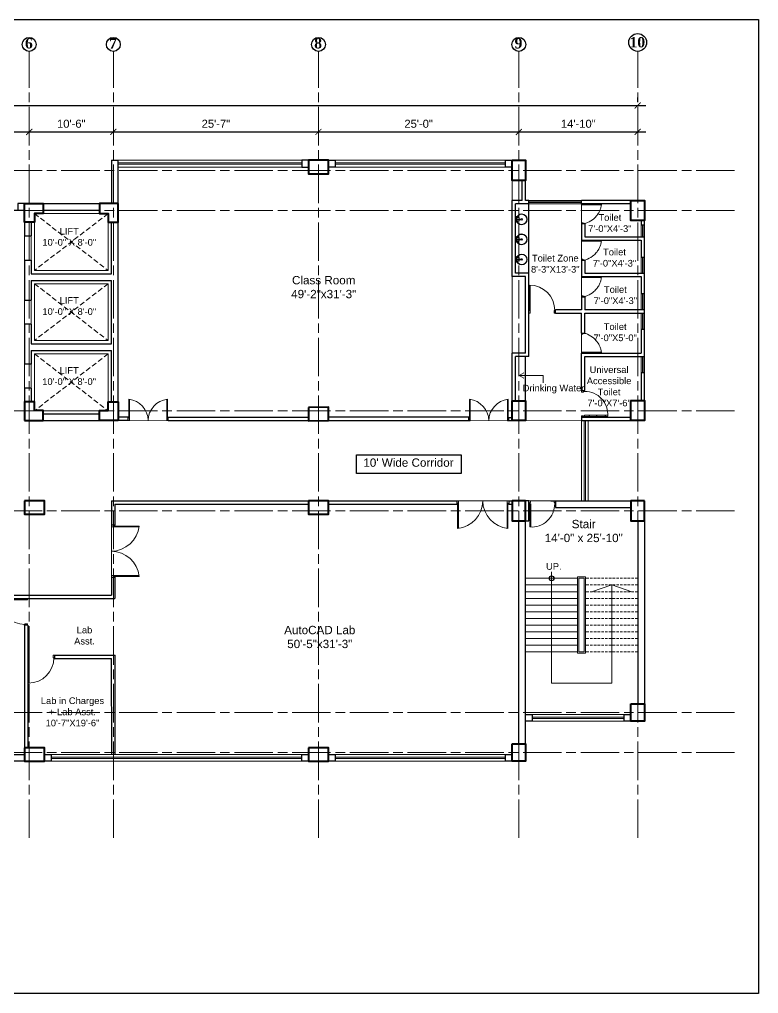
# Model space of a CAD drawing. Header units: inches. Extents: x -12 to 20935469, y -1604 to 24729220.
# Drawn here: x 20825132 to 20826238, y 24712181 to 24713639 of the extents above; entities that cross this region are included whole.
import ezdxf
from ezdxf import colors
from ezdxf.entities.mleader import LeaderData, LeaderLine
from ezdxf.math import Vec2, Vec3

# ---------------------------------------------------------------- set-up
doc = ezdxf.new("R2010")
doc.units = ezdxf.units.IN
doc.header["$LTSCALE"] = 0.03
doc.header["$MEASUREMENT"] = 0
doc.header["$PDMODE"] = 32
doc.header["$PDSIZE"] = 15
doc.linetypes.add('ACAD_ISO08W100', pattern=[36, 24, -3, 6, -3])
doc.linetypes.add('DASHED2', pattern=[0.375, 0.25, -0.125])
for name, color, linetype, lineweight in [('column', 1, 'Continuous', 40), ('Dim Line', 252, 'Continuous', 13), ('Door', 7, 'Continuous', 18), ('Dot', 253, 'Continuous', 0), ('Gas', 21, 'Continuous', 5), ('Glass Line', 252, 'Continuous', 9), ('Grid Line', 252, 'Continuous', 18), ('Hatch', 253, 'Continuous', 15), ('Main Wall', 7, 'Continuous', 30), ('RAIL', 23, 'Continuous', 13), ('STAIR', 46, 'Continuous', 15), ('TOILET FIXTURE', 142, 'Continuous', 5), ('wind.', 150, 'Continuous', 20)]:
    doc.layers.add(name, color=color, linetype=linetype, lineweight=lineweight)
doc.layers.add('FUR', color=251, linetype='Continuous')
doc.layers.add('TEXT', color=7, linetype='Continuous')
doc.styles.add('2', font='swisscl.ttf')
doc.styles.add('RomanS', font='arial.ttf', dxfattribs={"height": 12})
doc.styles.get("Standard").update_dxf_attribs({"font": 'timesbd.ttf'})
doc.dimstyles.new('Aec_Arch_I', dxfattribs={"dimscale": 96, "dimtxt": 12, "dimasz": 0.09375, "dimexe": 0.125, "dimexo": 0.125, "dimgap": 0.0625, "dimtad": 1, "dimdec": 0, "dimzin": 3, "dimdsep": 46, "dimlunit": 4, "dimtxsty": 'RomanS', "dimblk1": 'ARCHTICK', "dimblk2": 'ARCHTICK', "dimsah": 1, "dimcen": 0.09375, "dimdle": 0.125, "dimadec": 0, "dimazin": 0, "dimtfac": 0.75, "dimtdec": 0, "dimtmove": 2, "dimatfit": 3, "dimldrblk": 'ARCHTICK', "dimfxl": 1, "dimfrac": 1, "dimtolj": 1, "dimtzin": 0, "dimarcsym": 0})

# ---------------------------------------------------------------- blocks, each defined once
blk = doc.blocks.new('_ArchTick')
at = {"color": 0, "linetype": 'ByBlock', "lineweight": 35, "const_width": 0.15}
blk.add_lwpolyline([(-0.5, -0.5), (0.5, 0.5)], dxfattribs=at)
blk = doc.blocks.new('*D21')
at = {"layer": 'Defpoints', "color": 0, "transparency": 16777216}
for p in [(20831844.3, 24724578.2), (20832040.8, 24724578.2), (20832040.8, 24724578.2)]:
    blk.add_point(p, dxfattribs=at)
at = {"layer": 'Dim Line', "color": 0, "lineweight": -2, "transparency": 16777216}
for p, q in [((20831832.3, 24724578.2), (20832052.8, 24724578.2)), ((20831844.3, 24724566.2), (20831844.3, 24724566.2)), ((20832040.8, 24724566.2), (20832040.8, 24724566.2))]:
    blk.add_line(p, q, dxfattribs=at)
at = {"layer": 'Dim Line', "color": 0, "lineweight": -2, "transparency": 16777216, "xscale": 9, "yscale": 9, "zscale": 9, "rotation": 180}
blk.add_blockref('_ArchTick', (20831844.3, 24724578.2), dxfattribs=at)
at = {"layer": 'Dim Line', "color": 0, "lineweight": -2, "transparency": 16777216, "xscale": 9, "yscale": 9, "zscale": 9}
blk.add_blockref('_ArchTick', (20832040.8, 24724578.2), dxfattribs=at)
at = {"layer": 'Dim Line', "color": 0, "transparency": 16777216, "insert": (20831942.5, 24724590.3), "char_height": 12, "attachment_point": 5, "style": 'RomanS'}
blk.add_mtext('\\A1;16\'-5"', dxfattribs=at)
blk = doc.blocks.new('*D22')
at = {"layer": 'Defpoints', "color": 0, "transparency": 16777216}
for p in [(20832040.8, 24724578.2), (20832166.8, 24724578.2), (20832166.8, 24724578.2)]:
    blk.add_point(p, dxfattribs=at)
at = {"layer": 'Dim Line', "color": 0, "lineweight": -2, "transparency": 16777216}
for p, q in [((20832028.8, 24724578.2), (20832178.8, 24724578.2)), ((20832040.8, 24724566.2), (20832040.8, 24724566.2)), ((20832166.8, 24724566.2), (20832166.8, 24724566.2))]:
    blk.add_line(p, q, dxfattribs=at)
at = {"layer": 'Dim Line', "color": 0, "lineweight": -2, "transparency": 16777216, "xscale": 9, "yscale": 9, "zscale": 9, "rotation": 180}
blk.add_blockref('_ArchTick', (20832040.8, 24724578.2), dxfattribs=at)
at = {"layer": 'Dim Line', "color": 0, "lineweight": -2, "transparency": 16777216, "xscale": 9, "yscale": 9, "zscale": 9}
blk.add_blockref('_ArchTick', (20832166.8, 24724578.2), dxfattribs=at)
at = {"layer": 'Dim Line', "color": 0, "transparency": 16777216, "insert": (20832103.8, 24724590.3), "char_height": 12, "attachment_point": 5, "style": 'RomanS'}
blk.add_mtext('\\A1;10\'-6"', dxfattribs=at)
blk = doc.blocks.new('*D23')
at = {"layer": 'Defpoints', "color": 0, "transparency": 16777216}
for p in [(20832166.8, 24724578.2), (20832473.8, 24724578.2), (20832473.8, 24724578.2)]:
    blk.add_point(p, dxfattribs=at)
at = {"layer": 'Dim Line', "color": 0, "lineweight": -2, "transparency": 16777216}
for p, q in [((20832154.8, 24724578.2), (20832485.8, 24724578.2)), ((20832166.8, 24724566.2), (20832166.8, 24724566.2)), ((20832473.8, 24724566.2), (20832473.8, 24724566.2))]:
    blk.add_line(p, q, dxfattribs=at)
at = {"layer": 'Dim Line', "color": 0, "lineweight": -2, "transparency": 16777216, "xscale": 9, "yscale": 9, "zscale": 9, "rotation": 180}
blk.add_blockref('_ArchTick', (20832166.8, 24724578.2), dxfattribs=at)
at = {"layer": 'Dim Line', "color": 0, "lineweight": -2, "transparency": 16777216, "xscale": 9, "yscale": 9, "zscale": 9}
blk.add_blockref('_ArchTick', (20832473.8, 24724578.2), dxfattribs=at)
at = {"layer": 'Dim Line', "color": 0, "transparency": 16777216, "insert": (20832320.3, 24724590.3), "char_height": 12, "attachment_point": 5, "style": 'RomanS'}
blk.add_mtext('\\A1;25\'-7"', dxfattribs=at)
blk = doc.blocks.new('*D10')
at = {"layer": 'Defpoints', "color": 0, "transparency": 16777216}
for p in [(20832473.8, 24724578.2), (20832773.8, 24724578.2), (20832773.8, 24724578.2)]:
    blk.add_point(p, dxfattribs=at)
at = {"layer": 'Dim Line', "color": 0, "lineweight": -2, "transparency": 16777216}
blk.add_line((20832461.8, 24724578.2), (20832785.8, 24724578.2), dxfattribs=at)
at = {"layer": 'Dim Line', "color": 0, "lineweight": -2, "transparency": 16777216, "xscale": 9, "yscale": 9, "zscale": 9, "rotation": 180}
blk.add_blockref('_ArchTick', (20832473.8, 24724578.2), dxfattribs=at)
at = {"layer": 'Dim Line', "color": 0, "lineweight": -2, "transparency": 16777216, "xscale": 9, "yscale": 9, "zscale": 9}
blk.add_blockref('_ArchTick', (20832773.8, 24724578.2), dxfattribs=at)
at = {"layer": 'Dim Line', "color": 0, "transparency": 16777216, "insert": (20832623.8, 24724590.3), "char_height": 12, "attachment_point": 5, "style": 'RomanS'}
blk.add_mtext('\\A1;25\'-0"', dxfattribs=at)
blk = doc.blocks.new('*D11')
at = {"layer": 'Defpoints', "color": 0, "transparency": 16777216}
for p in [(20832773.8, 24724578.2), (20832951.8, 24724578.2), (20832951.8, 24724578.2)]:
    blk.add_point(p, dxfattribs=at)
at = {"layer": 'Dim Line', "color": 0, "lineweight": -2, "transparency": 16777216}
for p, q in [((20832761.8, 24724578.2), (20832963.8, 24724578.2)), ((20832951.8, 24724566.2), (20832951.8, 24724566.2))]:
    blk.add_line(p, q, dxfattribs=at)
at = {"layer": 'Dim Line', "color": 0, "lineweight": -2, "transparency": 16777216, "xscale": 9, "yscale": 9, "zscale": 9, "rotation": 180}
blk.add_blockref('_ArchTick', (20832773.8, 24724578.2), dxfattribs=at)
at = {"layer": 'Dim Line', "color": 0, "lineweight": -2, "transparency": 16777216, "xscale": 9, "yscale": 9, "zscale": 9}
blk.add_blockref('_ArchTick', (20832951.8, 24724578.2), dxfattribs=at)
at = {"layer": 'Dim Line', "color": 0, "transparency": 16777216, "insert": (20832862.8, 24724590.3), "char_height": 12, "attachment_point": 5, "style": 'RomanS'}
blk.add_mtext('\\A1;14\'-10"', dxfattribs=at)
blk = doc.blocks.new('*D13')
at = {"layer": 'Defpoints', "color": 0, "transparency": 16777216}
for p in [(20830948.3, 24724610.7), (20832951.8, 24724617.8), (20832951.8, 24724610.7)]:
    blk.add_point(p, dxfattribs=at)
at = {"layer": 'Dim Line', "color": 0, "lineweight": -2, "transparency": 16777216}
for p, q in [((20830948.3, 24724622.7), (20830948.3, 24724629.8)), ((20832951.8, 24724622.7), (20832951.8, 24724629.8)), ((20830936.3, 24724617.8), (20832963.8, 24724617.8))]:
    blk.add_line(p, q, dxfattribs=at)
at = {"layer": 'Dim Line', "color": 0, "lineweight": -2, "transparency": 16777216, "xscale": 9, "yscale": 9, "zscale": 9, "rotation": 180}
blk.add_blockref('_ArchTick', (20830948.3, 24724617.8), dxfattribs=at)
at = {"layer": 'Dim Line', "color": 0, "lineweight": -2, "transparency": 16777216, "xscale": 9, "yscale": 9, "zscale": 9}
blk.add_blockref('_ArchTick', (20832951.8, 24724617.8), dxfattribs=at)
at = {"layer": 'Dim Line', "color": 0, "transparency": 16777216, "insert": (20831950, 24724629.9), "char_height": 12, "attachment_point": 5, "style": 'RomanS'}
blk.add_mtext('\\A1;166\'-11"', dxfattribs=at)
blk = doc.blocks.new('Door_45')
at = {"layer": 'Door'}
for p, q in [((1.5, 5), (1.5, 44)), ((1.5, 40), (2.2, 40)), ((2.2, 40), (2.2, 39.5)), ((2.2, 39.5), (2.7, 39.5)), ((2.7, 39.5), (2.7, 40)), ((2.7, 40), (3.5, 40)), ((3.5, 44), (3.5, 5)), ((1.5, 25.8), (2.2, 25.8)), ((2.2, 25.8), (2.2, 25.3)), ((2.2, 25.3), (2.7, 25.3)), ((2.7, 25.8), (3.5, 25.8)), ((2.7, 25.3), (2.7, 25.8)), ((0, 0), (0, 5)), ((0, 5), (1.5, 5)), ((1.5, 12.6), (2.2, 12.6)), ((3.5, 5), (1.5, 5)), ((1.5, 5), (1.5, 3)), ((1.5, 3), (2.5, 3)), ((2.2, 12.6), (2.2, 13.1)), ((2.2, 13.1), (2.7, 13.1)), ((2.5, 3), (2.5, 0)), ((2.7, 13.1), (2.7, 12.6)), ((2.7, 12.6), (3.5, 12.6)), ((42.5, 3), (42.5, 0)), ((43.5, 3), (42.5, 3)), ((45, 5), (43.5, 5)), ((43.5, 5), (43.5, 3)), ((45, 0), (45, 5)), ((2.5, 0), (0, 0)), ((42.5, 0), (45, 0))]:
    blk.add_line(p, q, dxfattribs=at)
blk.add_arc((4.7, 5.3), 38.8, 359.6233, 94.6685, dxfattribs=at)
blk = doc.blocks.new('sssss-flat-876')
at = {"layer": 'Door', "linetype": 'Continuous', "ltscale": 3}
blk.add_line((3666.5, 84027.2), (3666.5, 84055.7), dxfattribs=at)
at = {"layer": 'Door', "linetype": 'Continuous', "ltscale": 3, "extrusion": (-7.21527e-09, -3.35624e-18, 1), "elevation": 0}
for points in [[(3666.5, 84057.2), (3666.5, 84055.7), (3668.4, 84055.7), (3668.4, 84056.5), (3670.2, 84056.5), (3670.2, 84057.2)], [(3668.4, 84055.7), (3696.2, 84055.7), (3696.2, 84056.5), (3668.4, 84056.5)]]:
    blk.add_lwpolyline(points, close=True, dxfattribs=at)
at = {"layer": 'Door', "linetype": 'Continuous', "ltscale": 3, "flags": 128}
blk.add_lwpolyline([(3670.2, 84027.2, 0.04096), (3675.5, 84028.9, 0.082496), (3684.9, 84034.8, 0.052187), (3689.7, 84040, 0.043988), (3692.9, 84045, 0.036571), (3694.8, 84049.6, 0.034751), (3695.9, 84054.2, 0.011435), (3696.2, 84055.7)], format="xyb", dxfattribs=at)
at = {"layer": 'Door', "linetype": 'Continuous', "ltscale": 3}
blk.add_lwpolyline([(3666.5, 84027.2), (3666.5, 84028.7), (3668.4, 84028.7), (3668.4, 84027.9), (3670.2, 84027.9), (3670.2, 84027.2)], close=True, dxfattribs=at)
blk = doc.blocks.new('7-flat-72')
at = {"layer": 'Glass Line', "color": 8, "ltscale": 20}
for p, q in [((-64478.7, 376960.5), (-64480.3, 376960.5)), ((-64480.3, 376959.5), (-64480.3, 376960.5)), ((-64480.3, 376959.5), (-64480.3, 376960.5)), ((-64478.7, 376959.5), (-64480.3, 376959.5)), ((-64480.3, 376959.1), (-64480.3, 376959.4)), ((-64478.7, 376959.4), (-64480.3, 376959.4)), ((-64478.7, 376959.1), (-64480.3, 376959.1)), ((-64480.2, 376959.4), (-64480.2, 376959.5)), ((-64480.1, 376959.5), (-64480.1, 376960.5)), ((-64479.9, 376959.5), (-64479.9, 376960.5)), ((-64479.5, 376959.5), (-64479.5, 376960.5)), ((-64479.1, 376959.5), (-64479.1, 376960.5)), ((-64478.9, 376959.5), (-64478.9, 376960.5)), ((-64478.9, 376959.4), (-64478.9, 376959.5)), ((-64478.8, 376959.5), (-64478.8, 376960.5)), ((-64478.7, 376959.5), (-64478.7, 376960.5)), ((-64478.7, 376959.1), (-64478.7, 376959.4)), ((-64475.1, 376959.4), (-64476.9, 376959.4)), ((-64476.9, 376959.1), (-64476.9, 376959.4)), ((-64475.1, 376959.1), (-64476.9, 376959.1)), ((-64476.6, 376959.4), (-64476.6, 376966.6)), ((-64475.5, 376966.6), (-64476.6, 376966.6)), ((-64475.5, 376959.4), (-64475.5, 376966.6)), ((-64475.1, 376959.1), (-64475.1, 376959.4)), ((-64473.3, 376960.5), (-64471.7, 376960.5)), ((-64473.3, 376959.5), (-64473.3, 376960.5)), ((-64473.3, 376959.5), (-64473.3, 376960.5)), ((-64473.3, 376959.5), (-64471.7, 376959.5)), ((-64473.3, 376959.1), (-64473.3, 376959.4)), ((-64473.3, 376959.4), (-64471.7, 376959.4)), ((-64473.3, 376959.1), (-64471.7, 376959.1)), ((-64473.1, 376959.5), (-64473.1, 376960.5)), ((-64473.1, 376959.4), (-64473.1, 376959.5)), ((-64472.9, 376959.5), (-64472.9, 376960.5)), ((-64472.5, 376959.5), (-64472.5, 376960.5)), ((-64472.1, 376959.5), (-64472.1, 376960.5)), ((-64471.9, 376959.5), (-64471.9, 376960.5)), ((-64471.9, 376959.4), (-64471.9, 376959.5)), ((-64471.8, 376959.5), (-64471.8, 376960.5)), ((-64471.7, 376959.5), (-64471.7, 376960.5)), ((-64471.7, 376959.1), (-64471.7, 376959.4))]:
    blk.add_line(p, q, dxfattribs=at)
blk.add_circle((-64476, 376968.4, 0), 1.08, dxfattribs=at)
for radius, start, end in [(8.1, 273.8334, 266.1883), (7.55, 274.115, 265.9068)]:
    blk.add_arc((-64476, 376968.4, 0), radius, start, end, dxfattribs=at)
blk = doc.blocks.new('SFSFSFS-flat-72')
at = {"layer": 'TOILET FIXTURE', "ltscale": 0.2}
blk.add_lwpolyline([(-3918.5, -3608.1), (-3918.5, -3602.7), (-3923.9, -3602.7), (-3923.9, -3608.1)], close=True, dxfattribs=at)
at = {"layer": 'TOILET FIXTURE', "ltscale": 20}
blk.add_blockref('7-flat-72', (60554.8, -380567.2), dxfattribs=at)
blk = doc.blocks.new('$D40')
at = {"layer": 'Door'}
for p, q in [((1, 4), (1, 42)), ((2, 0), (2, 42)), ((1, 5), (0, 5)), ((2, 0), (0, 0)), ((2, 4), (1, 4)), ((39, 4), (38, 4)), ((38, 4), (38, 0)), ((40, 0), (38, 0)), ((40, 5), (39, 5)), ((39, 5), (39, 4))]:
    blk.add_line(p, q, dxfattribs=at)
blk.add_arc((1, 4), 38, 0, 90, dxfattribs=at)
blk = doc.blocks.new('A$C36295410')
at = {"layer": 'Door'}
for p, q in [((1, 4), (1, 32)), ((2, 0), (2, 32)), ((58, 0), (58, 32)), ((59, 4), (59, 32)), ((1, 5), (0, 5)), ((2, 4), (1, 4)), ((58, 4), (59, 4)), ((59, 5), (60, 5)), ((2, 0), (0, 0)), ((58, 0), (60, 0))]:
    blk.add_line(p, q, dxfattribs=at)
for centre, start, end in [((-2.5, -0.3), 0.5906, 83.7783), ((62.5, -0.3), 96.2217, 179.4094)]:
    blk.add_arc(centre, 32.5, start, end, dxfattribs=at)
blk = doc.blocks.new('fff')
at = {"layer": 'Grid Line', "color": 252, "linetype": 'ACAD_ISO08W100', "lineweight": 9, "ltscale": 80, "true_color": 0x939598}
for p, q in [((20832040.8, 24723521.1), (20832040.8, 24724698.8)), ((20832166.8, 24723521.1), (20832166.8, 24724698.8)), ((20832473.8, 24723521.1), (20832473.8, 24724698.8)), ((20832773.8, 24723521.1), (20832773.8, 24724698.8)), ((20832951.8, 24723521.1), (20832951.8, 24724698.8)), ((20833096.9, 24724520.6), (20830726.1, 24724520.6)), ((20833096.9, 24724460.6), (20830726.1, 24724460.6)), ((20833096.9, 24724160.7), (20830726.1, 24724160.7)), ((20833096.9, 24724010.7), (20830726.1, 24724010.7)), ((20833096.9, 24723708.7), (20830726.1, 24723708.7)), ((20833096.9, 24723648.8), (20830726.1, 24723648.8))]:
    blk.add_line(p, q, dxfattribs=at)
at = {"layer": 'Dim Line'}
for base, p1, p2, picture, middle in [((20832951.7523, 24724617.8128), (20830948.3088, 24724610.7482), (20832951.7523, 24724610.7482), '*D13', (20831950.0306, 24724629.9397)), ((20832040.7792, 24724578.1666), (20831844.25, 24724578.1666), (20832040.7792, 24724578.1666), '*D21', (20831942.5146, 24724590.2934)), ((20832166.8, 24724578.2), (20832040.8, 24724578.2), (20832166.8, 24724578.2), '*D22', (20832103.8, 24724590.3)), ((20832473.8, 24724578.2), (20832166.8, 24724578.2), (20832473.8, 24724578.2), '*D23', (20832320.3, 24724590.3)), ((20832773.8, 24724578.2), (20832473.8, 24724578.2), (20832773.8, 24724578.2), '*D10', (20832623.8, 24724590.3)), ((20832951.8, 24724578.2), (20832773.8, 24724578.2), (20832951.8, 24724578.2), '*D11', (20832862.8, 24724590.3))]:
    dim = blk.add_linear_dim(base=base, p1=p1, p2=p2, dimstyle='Aec_Arch_I', dxfattribs=at)
    dim.commit()
    dim.dimension.update_dxf_attribs({"geometry": picture, "text_midpoint": middle})

msp = doc.modelspace()

# ---------------------------------------------------------------- linework, layer by layer
for p, q in [((20826067.3, 24713368.2), (20826067.3, 24713368.2)), ((20825894.3, 24713259), (20825894.3, 24713363.2)), ((20825889.3, 24713068.3), (20825889.3, 24713134.4)), ((20825978.3, 24713043.5), (20825973.3, 24713043.5)), ((20825927.1, 24712918.4), (20826029.3, 24712918.4)), ((20825274.4, 24712881.8), (20825269.4, 24712881.8))]:
    msp.add_line(p, q)
msp.add_lwpolyline([(20825636.4, 24712987.4), (20825793, 24712987.4), (20825793, 24712959.3), (20825636.4, 24712959.3)], close=True)
msp.add_circle((20825928.4, 24712802.3), 3.61)
at = {"layer": 'column', "lineweight": 40, "ltscale": 20}
for points in [[(20825564.4, 24713428.2), (20825564.4, 24713408.2), (20825594.4, 24713408.2), (20825594.4, 24713428.2)], [(20825869.3, 24713428.2), (20825889.3, 24713428.2), (20825889.3, 24713398.2), (20825869.3, 24713398.2)], [(20826047.3, 24713368.2), (20826067.3, 24713368.2), (20826067.3, 24713338.2), (20826047.3, 24713338.2)], [(20825869.3, 24713068.3), (20825889.3, 24713068.3), (20825889.3, 24713038.4), (20825869.3, 24713038.4)], [(20826047.3, 24713068.4), (20826067.3, 24713068.4), (20826067.3, 24713038.4), (20826047.3, 24713038.4)], [(20825564.4, 24713058.3), (20825564.4, 24713038.3), (20825594.4, 24713038.4), (20825594.4, 24713058.4)], [(20825139.4, 24712918.4), (20825139.4, 24712898.4), (20825169.4, 24712898.4), (20825169.4, 24712918.4)], [(20825564.4, 24712918.4), (20825564.4, 24712898.4), (20825594.4, 24712898.4), (20825594.4, 24712918.4)], [(20825889.4, 24712918.4), (20825869.4, 24712918.4), (20825869.4, 24712888.4), (20825889.4, 24712888.4)], [(20826067.3, 24712918.4), (20826047.3, 24712918.4), (20826047.3, 24712888.4), (20826067.3, 24712888.4)], [(20826047.3, 24712614.3), (20826067.3, 24712614.3), (20826067.3, 24712588.3), (20826047.3, 24712588.3)], [(20825869.4, 24712554.4), (20825889.4, 24712554.4), (20825889.4, 24712528.4), (20825869.4, 24712528.4)], [(20825139.4, 24712548.4), (20825139.4, 24712528.4), (20825169.4, 24712528.4), (20825169.4, 24712548.4)], [(20825564.4, 24712548.4), (20825564.4, 24712528.4), (20825594.4, 24712528.4), (20825594.4, 24712548.4)]]:
    msp.add_lwpolyline(points, close=True, dxfattribs=at)
for points in [[(20825139.4, 24713363.4), (20825167.4, 24713363.4), (20825167.4, 24713348.4), (20825154.4, 24713348.4), (20825154.4, 24713335.4), (20825139.4, 24713335.4), (20825139.4, 24713363.4)], [(20825279.4, 24713363.4), (20825251.4, 24713363.4), (20825251.4, 24713348.4), (20825264.4, 24713348.4), (20825264.4, 24713335.4), (20825279.4, 24713335.4), (20825279.4, 24713363.4)], [(20825139.4, 24713038.4), (20825167.4, 24713038.4), (20825167.4, 24713053.4), (20825154.4, 24713053.4), (20825154.4, 24713066.4), (20825139.4, 24713066.4), (20825139.4, 24713038.4)], [(20825279.4, 24713038.4), (20825251.4, 24713038.4), (20825251.4, 24713053.4), (20825264.4, 24713053.4), (20825264.4, 24713066.4), (20825279.4, 24713066.4), (20825279.4, 24713038.4)]]:
    msp.add_lwpolyline(points, dxfattribs=at)
at = {"layer": 'Defpoints'}
msp.add_lwpolyline([(20823799.3, 24713639.1), (20826238.2, 24713639.1), (20826238.2, 24712180.6), (20823799.3, 24712180.6)], close=True, dxfattribs=at)
at = {"layer": 'Door'}
for p, q in [((20825789, 24712918.4), (20825786.4, 24712918.4)), ((20825787.7, 24712913.3), (20825786.4, 24712913.3)), ((20825787.7, 24712914.6), (20825787.7, 24712876.8)), ((20825789, 24712914.6), (20825787.7, 24712914.6)), ((20825789, 24712918.4), (20825789, 24712876.8)), ((20825861.8, 24712918.4), (20825861.8, 24712876.8)), ((20825861.8, 24712918.4), (20825864.4, 24712918.4)), ((20825861.8, 24712914.6), (20825863.1, 24712914.6)), ((20825863.1, 24712914.6), (20825863.1, 24712876.8)), ((20825863.1, 24712913.3), (20825864.4, 24712913.3)), ((20825269.4, 24712879.2), (20825269.4, 24712881.8)), ((20825269.4, 24712879.2), (20825310.9, 24712879.2)), ((20825273.1, 24712880.5), (20825311, 24712880.5)), ((20825273.1, 24712879.2), (20825273.1, 24712880.5)), ((20825274.4, 24712880.5), (20825274.4, 24712881.8)), ((20825269.4, 24712806.4), (20825310.9, 24712806.4)), ((20825269.4, 24712806.4), (20825269.4, 24712803.8)), ((20825273.1, 24712806.4), (20825273.1, 24712805.1)), ((20825273.1, 24712805.1), (20825311, 24712805.1)), ((20825274.4, 24712805.1), (20825274.4, 24712803.8))]:
    msp.add_line(p, q, dxfattribs=at)
for centre, start, end in [((20825783.1, 24712918.8), 276.2217, 359.4094), ((20825867.7, 24712918.8), 180.5906, 263.7783), ((20825268.9, 24712885.1), 270.5906, 353.7783), ((20825268.9, 24712800.5), 6.2217, 89.4094)]:
    msp.add_arc(centre, 42.3, start, end, dxfattribs=at)
at = {"layer": 'Dot', "linetype": 'DASHED2', "lineweight": 0, "ltscale": 1000}
for points in [[(20825154.3, 24713348.4), (20825264.4, 24713263.4), (20825264.4, 24713348.4), (20825154.3, 24713263.4)], [(20825154.3, 24713243.4), (20825264.4, 24713158.4), (20825264.4, 24713243.4), (20825154.3, 24713158.4)], [(20825154.4, 24713138.4), (20825264.4, 24713053.2), (20825264.4, 24713138.4), (20825154.4, 24713053.2)]]:
    msp.add_lwpolyline(points, dxfattribs=at)
at = {"layer": 'Gas', "color": 0, "lineweight": 5}
for points in [[(20825154.3, 24713263.4), (20825264.4, 24713263.4), (20825264.4, 24713348.4), (20825154.3, 24713348.4)], [(20825154.3, 24713158.4), (20825264.4, 24713158.4), (20825264.4, 24713243.4), (20825154.3, 24713243.4)], [(20825154.4, 24713053.2), (20825264.4, 24713053.2), (20825264.4, 24713138.4), (20825154.4, 24713138.4)], [(20825967.4, 24712804.3), (20825979.4, 24712804.3), (20825979.4, 24712690.3), (20825967.4, 24712690.3)], [(20825969.4, 24712802.3), (20825977.4, 24712802.3), (20825977.4, 24712692.3), (20825969.4, 24712692.3)]]:
    msp.add_lwpolyline(points, close=True, dxfattribs=at)
at = {"layer": 'Gas', "color": 0, "lineweight": 35}
msp.add_lwpolyline([(20825139.4, 24713038.4), (20825139.4, 24713038.4)], dxfattribs=at)
at = {"layer": 'Hatch'}
msp.add_line((20825869.3, 24713368.2), (20825869.3, 24713398.2), dxfattribs=at)
at = {"layer": 'Hatch', "lineweight": 0}
for p, q in [((20825139.4, 24713353.4), (20825139.4, 24713038.4)), ((20825139.4, 24713038.2), (20825973.4, 24713038.4)), ((20825973.4, 24712918.4), (20825269.4, 24712918.4)), ((20825269.4, 24712803.8), (20825269.4, 24712881.8))]:
    msp.add_line(p, q, dxfattribs=at)
at = {"layer": 'Hatch', "lineweight": 5}
msp.add_line((20825869.3, 24713139.4), (20825869.3, 24713254), dxfattribs=at)
at = {"layer": 'Main Wall', "lineweight": 30}
for p, q in [((20825269.4, 24713428.2), (20825279.4, 24713428.2)), ((20825269.4, 24713428.2), (20825269.4, 24713363.4)), ((20825279.4, 24713066.4), (20825279.4, 24713428.2)), ((20825564.3, 24713428.2), (20825554.3, 24713428.2)), ((20825554.3, 24713428.2), (20825554.3, 24713418.2)), ((20825859.3, 24713428.2), (20825869.3, 24713428.2)), ((20825859.3, 24713418.2), (20825859.3, 24713428.2)), ((20825554.3, 24713418.2), (20825564.3, 24713418.2)), ((20825869.4, 24713418.2), (20825859.3, 24713418.2)), ((20825884.3, 24713368.2), (20825884.3, 24713398.2)), ((20825889.3, 24713368.2), (20825889.3, 24713398.2)), ((20825869.3, 24713254), (20825869.3, 24713368.2)), ((20825884.3, 24713368.2), (20825869.3, 24713368.2)), ((20825894.3, 24713368.2), (20825889.3, 24713368.2)), ((20825894.3, 24713363.2), (20825894.3, 24713368.2)), ((20826047.3, 24713368.2), (20825973.3, 24713368.2)), ((20825973.3, 24713363.2), (20825973.3, 24713368.2)), ((20825149.4, 24713363.4), (20825269.4, 24713363.4)), ((20825167.4, 24713353.4), (20825251.4, 24713353.4)), ((20825874.3, 24713259), (20825874.3, 24713363.2)), ((20825894.3, 24713363.2), (20825874.3, 24713363.2)), ((20826047.3, 24713363.2), (20825973.3, 24713363.2)), ((20826067.3, 24713331.6), (20826067.3, 24713338.2)), ((20825978.3, 24713333.2), (20825973.3, 24713333.2)), ((20825978.3, 24713333.2), (20825978.3, 24713313.6)), ((20825139.4, 24713314.9), (20825149.4, 24713314.9)), ((20825973.3, 24713308.6), (20826062.3, 24713308.6)), ((20825978.3, 24713313.6), (20826067.3, 24713313.6)), ((20826067.3, 24713283), (20826067.3, 24713313.6)), ((20825139.4, 24713278.9), (20825149.4, 24713278.9)), ((20825973.3, 24713278.6), (20825978.3, 24713278.6)), ((20825978.3, 24713278.6), (20825978.3, 24713259)), ((20825149.4, 24713258.4), (20825269.4, 24713258.4)), ((20825889.3, 24713254), (20825869.3, 24713254)), ((20825894.3, 24713259), (20825874.3, 24713259)), ((20825889.3, 24713139.4), (20825889.3, 24713254)), ((20825894.3, 24713204.4), (20825894.3, 24713259)), ((20825973.3, 24713254), (20826062.3, 24713254)), ((20825978.3, 24713259), (20826067.3, 24713259)), ((20826062.3, 24713254), (20826062.3, 24713228.4)), ((20826067.3, 24713228.4), (20826067.3, 24713259)), ((20825149.4, 24713248.4), (20825269.4, 24713248.4)), ((20825973.3, 24713224), (20825978.3, 24713224)), ((20826067.3, 24713228.4), (20826062.3, 24713228.4)), ((20825139.4, 24713218.9), (20825149.4, 24713218.9)), ((20825894.3, 24713134.4), (20825894.3, 24713204.4)), ((20825934.3, 24713199.4), (20825934.3, 24713204.4)), ((20825934.3, 24713199.4), (20825973.3, 24713199.4)), ((20825973.3, 24713169.4), (20825973.3, 24713199.4)), ((20826067.3, 24713204.4), (20825978.3, 24713204.4)), ((20825978.3, 24713199.4), (20826067.3, 24713199.4)), ((20825978.3, 24713169.4), (20825978.3, 24713199.4)), ((20826067.3, 24713199.4), (20826067.3, 24713204.4)), ((20825149.4, 24713182.9), (20825139.4, 24713182.9)), ((20825973.3, 24713169.4), (20825978.3, 24713169.4)), ((20826062.3, 24713175.4), (20826067.3, 24713175.4)), ((20826062.3, 24713175.4), (20826062.3, 24713139.4)), ((20826067.3, 24713134.4), (20826067.3, 24713175.4)), ((20825149.4, 24713153.4), (20825269.4, 24713153.4)), ((20825149.4, 24713143.4), (20825269.4, 24713143.4)), ((20825869.3, 24713068.3), (20825869.3, 24713139.4)), ((20825889.3, 24713139.4), (20825869.3, 24713139.4)), ((20825874.3, 24713068.3), (20825874.3, 24713134.4)), ((20825894.3, 24713134.4), (20825874.3, 24713134.4)), ((20825973.3, 24713083.5), (20825973.3, 24713139.4)), ((20825973.3, 24713139.4), (20826062.3, 24713139.4)), ((20825978.3, 24713083.5), (20825978.3, 24713134.4)), ((20825978.3, 24713134.4), (20826067.3, 24713134.4)), ((20825149.4, 24713122.9), (20825139.4, 24713122.9)), ((20826062.3, 24713110.4), (20826062.3, 24713068.3)), ((20826062.3, 24713110.4), (20826067.3, 24713110.4)), ((20826067.3, 24713068.3), (20826067.3, 24713110.4)), ((20825149.4, 24713086.9), (20825139.4, 24713086.9)), ((20825973.3, 24713083.5), (20825978.3, 24713083.5)), ((20825167.4, 24713038.4), (20825251.4, 24713038.4)), ((20825294.4, 24713043.4), (20825279.4, 24713043.4)), ((20825294.4, 24713038.4), (20825279.4, 24713038.4)), ((20825294.4, 24713038.4), (20825294.4, 24713043.4)), ((20825564.4, 24713043.3), (20825354.4, 24713043.3)), ((20825354.4, 24713038.3), (20825354.4, 24713043.3)), ((20825564.4, 24713038.3), (20825354.4, 24713038.3)), ((20825804.4, 24713043.5), (20825594.4, 24713043.4)), ((20825804.4, 24713038.3), (20825594.4, 24713038.3)), ((20825804.4, 24713043.5), (20825804.4, 24713038.3)), ((20825804.4, 24713038.3), (20825804.4, 24713043.5)), ((20825973.3, 24713043.5), (20826047.3, 24713043.5)), ((20825973.3, 24713043.5), (20825973.3, 24713038.5)), ((20825973.3, 24713038.5), (20826047.3, 24713038.5)), ((20825269.4, 24712918.4), (20825564.4, 24712918.4)), ((20825269.4, 24712918.4), (20825269.4, 24712881.8)), ((20825274.4, 24712913.4), (20825564.4, 24712913.4)), ((20825274.4, 24712913.4), (20825274.4, 24712881.8)), ((20825594.4, 24712918.4), (20825786.4, 24712918.4)), ((20825594.4, 24712913.4), (20825786.4, 24712913.4)), ((20825786.4, 24712918.4), (20825786.4, 24712913.4)), ((20825864.4, 24712918.4), (20825869.4, 24712918.4)), ((20825864.4, 24712918.4), (20825864.4, 24712913.4)), ((20825864.4, 24712913.4), (20825869.4, 24712913.4)), ((20825879.4, 24712918.3), (20825889.4, 24712918.3)), ((20825894.4, 24712918.3), (20825889.4, 24712918.3)), ((20825894.4, 24712888.3), (20825894.4, 24712918.3)), ((20825934.4, 24712918.4), (20826047.3, 24712918.4)), ((20825934.4, 24712918.3), (20825934.4, 24712908.3)), ((20825934.4, 24712908.3), (20826047.3, 24712908.3)), ((20825879.4, 24712554.4), (20825879.4, 24712888.4)), ((20825889.4, 24712554.4), (20825889.4, 24712888.4)), ((20825889.4, 24712888.3), (20825894.4, 24712888.3)), ((20826057.3, 24712888.3), (20826057.3, 24712614.3)), ((20826067.3, 24712888.3), (20826067.3, 24712614.3)), ((20825269.4, 24712803.8), (20825269.4, 24712777.2)), ((20825269.4, 24712803.8), (20825274.4, 24712803.8)), ((20825274.4, 24712803.8), (20825274.4, 24712772.2)), ((20825083.1, 24712777.2), (20825269.4, 24712777.2)), ((20825083.1, 24712772.2), (20825274.4, 24712772.2)), ((20825144.1, 24712732.2), (20825139.1, 24712732.2)), ((20825139.4, 24712732.2), (20825139.4, 24712548.4)), ((20825144.4, 24712732.2), (20825144.4, 24712548.4)), ((20825184.4, 24712687.4), (20825275.1, 24712687.4)), ((20825184.4, 24712687.4), (20825184.4, 24712682.4)), ((20825184.4, 24712682.4), (20825269.8, 24712682.4)), ((20825270.1, 24712538.4), (20825269.8, 24712682.4)), ((20825275.1, 24712538.4), (20825275.1, 24712687.4)), ((20825899.4, 24712598.5), (20825899.4, 24712588.5))]:
    msp.add_line(p, q, dxfattribs=at)
for points in [[(20825594.3, 24713428.2), (20825604.3, 24713428.2), (20825604.3, 24713418.2), (20825594.3, 24713418.2)], [(20825139.3, 24713363.4), (20825129.3, 24713363.4), (20825129.3, 24713353.4), (20825139.3, 24713353.4)], [(20826062.3, 24713338.2), (20826062.3, 24713331.6)], [(20825139.4, 24713335.4), (20825139.4, 24713314.9)], [(20825149.4, 24713335.4), (20825149.4, 24713314.9)], [(20825269.4, 24713258.4), (20825269.4, 24713335.4)], [(20825973.3, 24713333.2), (20825973.3, 24713308.6)], [(20826062.3, 24713331.6), (20826067.3, 24713331.6)], [(20826062.3, 24713308.6), (20826062.3, 24713283)], [(20825139.4, 24713278.9), (20825139.4, 24713218.9)], [(20825149.4, 24713278.9), (20825149.4, 24713258.4)], [(20825973.3, 24713278.6), (20825973.3, 24713254)], [(20826062.3, 24713283), (20826067.3, 24713283)], [(20825149.4, 24713248.4), (20825149.4, 24713218.9)], [(20825269.4, 24713153.4), (20825269.4, 24713248.4)], [(20825973.3, 24713224), (20825973.3, 24713204.4)], [(20825978.3, 24713224), (20825978.3, 24713204.4)], [(20825973.3, 24713204.4), (20825934.3, 24713204.4)], [(20825139.4, 24713182.9), (20825139.4, 24713122.9)], [(20825149.4, 24713182.9), (20825149.4, 24713153.4)], [(20825149.4, 24713143.4), (20825149.4, 24713122.9)], [(20825269.4, 24713066.4), (20825269.4, 24713143.4)], [(20825139.4, 24713086.9), (20825139.4, 24713066.4), (20825139.4, 24713066.4)], [(20825149.4, 24713086.9), (20825149.4, 24713066.4)], [(20825167.4, 24713048.4), (20825251.4, 24713048.4)], [(20825899.4, 24712588.5), (20825889.4, 24712588.5), (20825889.4, 24712598.5), (20825899.4, 24712598.5)], [(20826047.3, 24712588.5), (20826037.3, 24712588.5), (20826037.3, 24712598.5), (20826047.3, 24712598.5)], [(20825139.3, 24712528.4), (20825117.3, 24712528.4), (20825117.3, 24712538.4), (20825139.3, 24712538.4)], [(20825169.3, 24712538.4), (20825179.3, 24712538.4), (20825179.3, 24712528.4), (20825169.3, 24712528.4)], [(20825564.3, 24712528.4), (20825554.3, 24712528.4), (20825554.3, 24712538.4), (20825564.3, 24712538.4)], [(20825594.3, 24712538.4), (20825604.3, 24712538.4), (20825604.3, 24712528.4), (20825594.3, 24712528.4)], [(20825869.3, 24712528.4), (20825859.3, 24712528.4), (20825859.3, 24712538.4), (20825869.3, 24712538.4)]]:
    msp.add_lwpolyline(points, dxfattribs=at)
at = {"layer": 'Main Wall', "lineweight": 13}
for points in [[(20825139.4, 24713278.9), (20825149.4, 24713278.9), (20825149.4, 24713314.9), (20825139.4, 24713314.9)], [(20825139.4, 24713182.9), (20825149.4, 24713182.9), (20825149.4, 24713218.9), (20825139.4, 24713218.9)], [(20825139.4, 24713086.9), (20825149.4, 24713086.9), (20825149.4, 24713122.9), (20825139.4, 24713122.9)]]:
    msp.add_lwpolyline(points, close=True, dxfattribs=at)
at = {"layer": 'Main Wall', "lineweight": 30}
msp.add_lwpolyline([(20825864.4, 24713043.3), (20825869.3, 24713043.3), (20825869.3, 24713038.3), (20825864.4, 24713038.3)], close=True, dxfattribs=at)
at = {"layer": 'RAIL', "lineweight": 9}
for p, q in [((20825928.4, 24712812.1), (20825928.4, 24712645.3)), ((20825889.4, 24712782.3), (20825967.4, 24712782.3)), ((20825988.4, 24712782.3), (20826018.4, 24712792.3)), ((20826018.4, 24712645.3), (20826018.4, 24712792.3)), ((20826018.4, 24712792.3), (20826048.4, 24712782.3)), ((20825928.4, 24712645.3), (20826018.4, 24712645.3))]:
    msp.add_line(p, q, dxfattribs=at)
at = {"layer": 'STAIR', "color": 253, "lineweight": 5}
for p, q in [((20825879.7, 24713106.1), (20825887, 24713110.1)), ((20825879.7, 24713106.1), (20825916, 24713106.1)), ((20825879.7, 24713106.1), (20825887, 24713102)), ((20825916, 24713106.1), (20825916, 24713094.8))]:
    msp.add_line(p, q, dxfattribs=at)
at = {"layer": 'STAIR', "color": 32, "lineweight": 5}
for p, q in [((20825967.4, 24712802.3), (20825889.4, 24712802.3)), ((20825967.4, 24712792.3), (20825889.4, 24712792.3)), ((20825949.4, 24712782.3), (20825889.4, 24712782.3)), ((20825967.4, 24712772.3), (20825889.4, 24712772.3)), ((20825967.4, 24712762.3), (20825889.4, 24712762.3)), ((20825967.4, 24712752.3), (20825889.4, 24712752.3)), ((20825967.4, 24712742.3), (20825889.4, 24712742.3)), ((20825967.4, 24712732.3), (20825889.4, 24712732.3)), ((20825967.4, 24712722.3), (20825889.4, 24712722.3)), ((20825967.4, 24712712.3), (20825889.4, 24712712.3)), ((20825967.4, 24712702.3), (20825889.4, 24712702.3)), ((20825967.4, 24712692.3), (20825889.4, 24712692.3))]:
    msp.add_line(p, q, dxfattribs=at)
at = {"layer": 'STAIR', "color": 32, "linetype": 'DASHED2', "lineweight": 5, "ltscale": 500}
for p, q in [((20826057.3, 24712802.3), (20825979.4, 24712802.3)), ((20826057.3, 24712792.3), (20825979.4, 24712792.3)), ((20826057.3, 24712782.3), (20825979.4, 24712782.3)), ((20826057.3, 24712772.3), (20825979.4, 24712772.3)), ((20826057.3, 24712762.3), (20825979.4, 24712762.3)), ((20826057.3, 24712752.3), (20825979.4, 24712752.3)), ((20826057.3, 24712742.3), (20825979.4, 24712742.3)), ((20826057.3, 24712732.3), (20825979.4, 24712732.3)), ((20826057.3, 24712722.3), (20825979.4, 24712722.3)), ((20826057.3, 24712712.3), (20825979.4, 24712712.3)), ((20826057.3, 24712702.3), (20825979.4, 24712702.3)), ((20826057.3, 24712692.3), (20825979.4, 24712692.3))]:
    msp.add_line(p, q, dxfattribs=at)
at = {"layer": 'TEXT'}
for centre, radius in [((20826057.3, 24713604.7), 13.3), ((20825146.4, 24713601.8), 10.4), ((20825272.4, 24713601.8), 10.4), ((20825579.4, 24713601.8), 10.4), ((20825879.4, 24713601.8), 10.4)]:
    msp.add_circle(centre, radius, dxfattribs=at)
at = {"layer": 'wind.', "lineweight": 5}
for p, q in [((20825554.3, 24713428.2), (20825279.3, 24713428.2)), ((20825279.3, 24713424.2), (20825554.3, 24713424.3)), ((20825604.3, 24713428.2), (20825859.3, 24713428.2)), ((20825604.3, 24713424.2), (20825859.3, 24713424.3)), ((20825279.3, 24713422.2), (20825554.3, 24713422.3)), ((20825554.3, 24713418.2), (20825279.3, 24713418.2)), ((20825604.3, 24713422.2), (20825859.3, 24713422.3)), ((20825604.3, 24713418.2), (20825859.3, 24713418.2)), ((20825973.3, 24713368.2), (20825894.3, 24713368.2)), ((20825973.3, 24713366.2), (20825894.3, 24713366.2)), ((20824959.8, 24713353.4), (20825139.4, 24713353.4)), ((20824969.8, 24713353.4), (20825139.3, 24713353.4)), ((20825973.3, 24713365.2), (20825894.3, 24713365.2)), ((20825973.3, 24713363.2), (20825894.3, 24713363.2)), ((20826062.3, 24713313.6), (20826062.3, 24713331.6)), ((20826064.3, 24713313.6), (20826064.3, 24713331.6)), ((20826065.3, 24713313.6), (20826065.3, 24713331.6)), ((20826067.3, 24713313.6), (20826067.3, 24713331.6)), ((20826062.3, 24713259), (20826062.3, 24713283)), ((20826064.3, 24713259), (20826064.3, 24713283)), ((20826065.3, 24713259), (20826065.3, 24713283)), ((20826067.3, 24713259), (20826067.3, 24713283)), ((20826062.3, 24713204.4), (20826062.3, 24713228.4)), ((20826064.3, 24713204.4), (20826064.3, 24713228.4)), ((20826065.3, 24713204.4), (20826065.3, 24713228.4)), ((20826067.3, 24713204.4), (20826067.3, 24713228.4)), ((20826062.3, 24713175.4), (20826062.3, 24713199.4)), ((20826064.3, 24713175.4), (20826064.3, 24713199.4)), ((20826065.3, 24713175.4), (20826065.3, 24713199.4)), ((20826067.3, 24713175.4), (20826067.3, 24713199.4)), ((20826062.3, 24713110.4), (20826062.3, 24713134.4)), ((20826064.3, 24713110.4), (20826064.3, 24713134.4)), ((20826065.3, 24713110.4), (20826065.3, 24713134.4)), ((20826067.3, 24713110.4), (20826067.3, 24713134.4)), ((20825973.4, 24712918.3), (20825973.4, 24713038.5)), ((20825973.4, 24713038.5), (20825973.4, 24712918.4)), ((20825977.4, 24712918.3), (20825977.4, 24713038.5)), ((20825979.4, 24712918.3), (20825979.4, 24713038.5)), ((20825983.4, 24712918.3), (20825983.4, 24713038.5)), ((20826037.3, 24712598.5), (20825899.4, 24712598.5)), ((20826037.3, 24712594.5), (20825899.4, 24712594.5)), ((20826037.3, 24712592.5), (20825899.4, 24712592.5)), ((20826037.3, 24712588.5), (20825899.4, 24712588.5)), ((20825179.3, 24712538.4), (20825554.3, 24712538.4)), ((20825179.3, 24712534.4), (20825554.3, 24712534.4)), ((20825604.3, 24712538.4), (20825859.3, 24712538.4)), ((20825604.3, 24712534.4), (20825859.3, 24712534.4)), ((20825604.3, 24712534.4), (20825859.3, 24712534.4)), ((20825179.3, 24712532.4), (20825554.3, 24712532.4)), ((20825179.3, 24712528.4), (20825554.3, 24712528.4)), ((20825604.3, 24712532.4), (20825859.3, 24712532.4)), ((20825604.3, 24712532.4), (20825859.3, 24712532.4)), ((20825604.3, 24712528.4), (20825859.3, 24712528.4))]:
    msp.add_line(p, q, dxfattribs=at)

# ---------------------------------------------------------------- block references
msp.add_blockref('fff', (-6894.4, -11107.4))
at = {"layer": 'Door', "ltscale": 20}
for p in [(20822306.8, 24629306), (20822306.8, 24629251.4), (20822306.8, 24629196.8)]:
    msp.add_blockref('sssss-flat-876', p, dxfattribs=at)
at = {"layer": 'Door'}
msp.add_blockref('$D40', (20825894.3, 24713199.4), dxfattribs=at)
at = {"layer": 'Door', "ltscale": 20, "xscale": -1, "rotation": 180}
msp.add_blockref('sssss-flat-876', (20822306.8, 24797196.6), dxfattribs=at)
at = {"layer": 'Door', "color": 250, "ltscale": 20, "xscale": -0.8888888888759539, "yscale": 0.8888888888759539, "zscale": 0.8888888888759539}
for p, rotation in [((20825973.4, 24713043.5), 270), ((20825894.4, 24712918.3), 180)]:
    msp.add_blockref('Door_45', p, dxfattribs=dict(at, rotation=rotation))
at = {"layer": 'Door', "xscale": -1}
for p, rotation in [((20825144.1, 24712772.2), 90), ((20825144.4, 24712687.4), 180)]:
    msp.add_blockref('$D40', p, dxfattribs=dict(at, rotation=rotation))
at = {"layer": 'FUR'}
for p in [(20825294.4, 24713038.4), (20825804.4, 24713038.3)]:
    msp.add_blockref('A$C36295410', p, dxfattribs=at)
at = {"layer": 'TOILET FIXTURE', "ltscale": 20, "xscale": -1, "rotation": 270}
for p in [(20829482.5, 24717261), (20829482.5, 24717231), (20829482.5, 24717201)]:
    msp.add_blockref('SFSFSFS-flat-72', p, dxfattribs=at)

# ---------------------------------------------------------------- texts
at = {"layer": 'TEXT', "char_height": 15.44, "width": 227.458, "attachment_point": 8, "rotation": 0}
for s, insert in [('\\A1;6', (20825145.9, 24713595.5)), ('\\A1;7', (20825271.9, 24713595.5)), ('\\A1;8', (20825578.9, 24713595.5)), ('\\A1;9', (20825878.9, 24713595.5)), ('\\A1;10', (20826056.8, 24713597.1))]:
    msp.add_mtext(s, dxfattribs=dict(at, insert=insert))
at = {"layer": 'TEXT', "color": 30, "lineweight": 5, "ltscale": 20, "attachment_point": 2, "style": '2'}
for s, width, gutter_width, insert, char_height in [('{\\fArial|b0|i0|c0|p34;\\C0;Toilet \\P7\'-0"X4\'-3"}', 104.76, 0.5, (20826015.7, 24713347.6), 10), ('\\pxsm1;{\\fArial|b0|i0|c0|p34;\\C0;LIFT\\P10\'-0" X 8\'-0" }', 235.592, 0.75, (20825206.4, 24713327.1), 10), ('{\\fArial|b0|i0|c0|p34;\\C0;Toilet \\P7\'-0"X4\'-3"}', 104.76, 0.5, (20826022.6, 24713295.8), 10), ('{\\fArial|b0|i0|c0|p34;\\C0;Toilet Zone\\P8\'-3"X13\'-3"}', 104.76, 0.5, (20825934, 24713286.7), 10), ('\\pxsm1,qc;{\\fArial|b0|i0|c0|p34;\\C0;Class Room \\P49\'-2"x31\'-3"}', 321.423, 0.5, (20825587.3, 24713255), 12.476), ('{\\fArial|b0|i0|c0|p34;\\C0;Toilet \\P7\'-0"X4\'-3"}', 104.76, 0.5, (20826023.9, 24713239.7), 10), ('\\pxsm1;{\\fArial|b0|i0|c0|p34;\\C0;LIFT\\P10\'-0" X 8\'-0" }', 235.592, 0.75, (20825206.4, 24713223.4), 10), ('{\\fArial|b0|i0|c0|p34;\\C0;Toilet \\P7\'-0"X5\'-0"}', 104.76, 0.5, (20826023.6, 24713184.1), 10), ('\\pxsm1;{\\fArial|b0|i0|c0|p34;\\C0;LIFT\\P10\'-0" X 8\'-0" }', 235.592, 0.75, (20825206.2, 24713118.5), 10), ('{\\fArial|b0|i0|c0|p34;\\C0;Universal Accessible Toilet\\P7\'-0"X7\'-6"}', 88.036, 0.35, (20826014.5, 24713119.7), 10), ('\\pxsm1;{\\fArial|b0|i0|c0|p34;\\C0;Drinking Water }', 88.563, 0.282, (20825931.3, 24713092.2), 10), ("\\pxsm1,qc;{\\fArial|b0|i0|c0|p34;\\C0;10' Wide Corridor}", 227.89, 0.75, (20825714.2, 24712981.8), 12.476), ('\\pxsm1;{\\fArial|b0|i0|c0|p34;\\C0;Stair\\P14\'-0" x 25\'-10"  }', 218.087, 0.282, (20825976.5, 24712889.8), 12.476), ('{\\fArial|b0|i0|c0|p34;\\C0;UP.}', 104.76, 0.5, (20825931.8, 24712825.1), 10), ('{\\fArial|b0|i0|c0|p34;\\C0;Lab Asst. }', 49.874, 0.5, (20825229.2, 24712729.9), 10), ('\\pxsm1,qc;{\\fArial|b0|i0|c0|p34;\\C0;AutoCAD Lab\\P50\'-5"x31\'-3"}', 321.423, 0.5, (20825581.4, 24712731.1), 12.476), ('{\\fArial|b0|i0|c0|p34;\\C0;Lab in Charges + Lab Asst. \\P10\'-7"X19\'-6"}', 104.76, 0.5, (20825211.2, 24712624), 10)]:
    msp.add_mtext_dynamic_manual_height_columns(s, width=width, gutter_width=gutter_width, heights=[0], dxfattribs=dict(at, insert=insert, char_height=char_height))

# ---------------------------------------------------------------- leaders
at = {"layer": 'TEXT', "lineweight": 5, "ltscale": 20}
ml = msp.add_multileader_mtext('Standard', dxfattribs=at)
ml.set_content('{\\fArial|b0|i0|c0|p34;\\C256;Fire Duct}', color=256)
ml.set_leader_properties()
ml.build(insert=Vec2(0, 0))
ml.multileader.update_dxf_attribs({"text_right_attachment_type": 6, "dogleg_length": 0.36, "arrow_head_size": 10})
ctx = ml.context
ctx.base_point, ctx.char_height, ctx.arrow_head_size, ctx.landing_gap_size, ctx.plane_origin = Vec3(20824934.6, 24713002.8), 10, 10, 0.09, Vec3(20824912.2, 24713050.6)
ctx.right_attachment = 6
notes = []
notes.append((ctx, [(0, (1, 1, 0), (20824912.2, 24713002.8), (1, 0), 22.5, [(0, [(20824912.2, 24713050.6)], 0, [])])]))
ctx.mtext.insert, ctx.mtext.width, ctx.mtext.defined_height, ctx.mtext.flow_direction = Vec3(20824934.7, 24713007.9), 232.704, 29.8, 5
for ctx, leaders in notes:
    for number, flags, end, landing, length, lines in leaders:
        leader = LeaderData()
        leader.index, (leader.has_last_leader_line, leader.has_dogleg_vector, leader.attachment_direction) = number, flags
        leader.last_leader_point, leader.dogleg_vector, leader.dogleg_length = Vec3(end), Vec3(landing), length
        for number, points, colour, breaks in lines:
            line = LeaderLine()
            line.index, line.vertices, line.color, line.breaks = number, Vec3.list(points), colors.encode_raw_color(colour), breaks
            leader.lines.append(line)
        ctx.leaders.append(leader)

doc.saveas('drawing.dxf')
